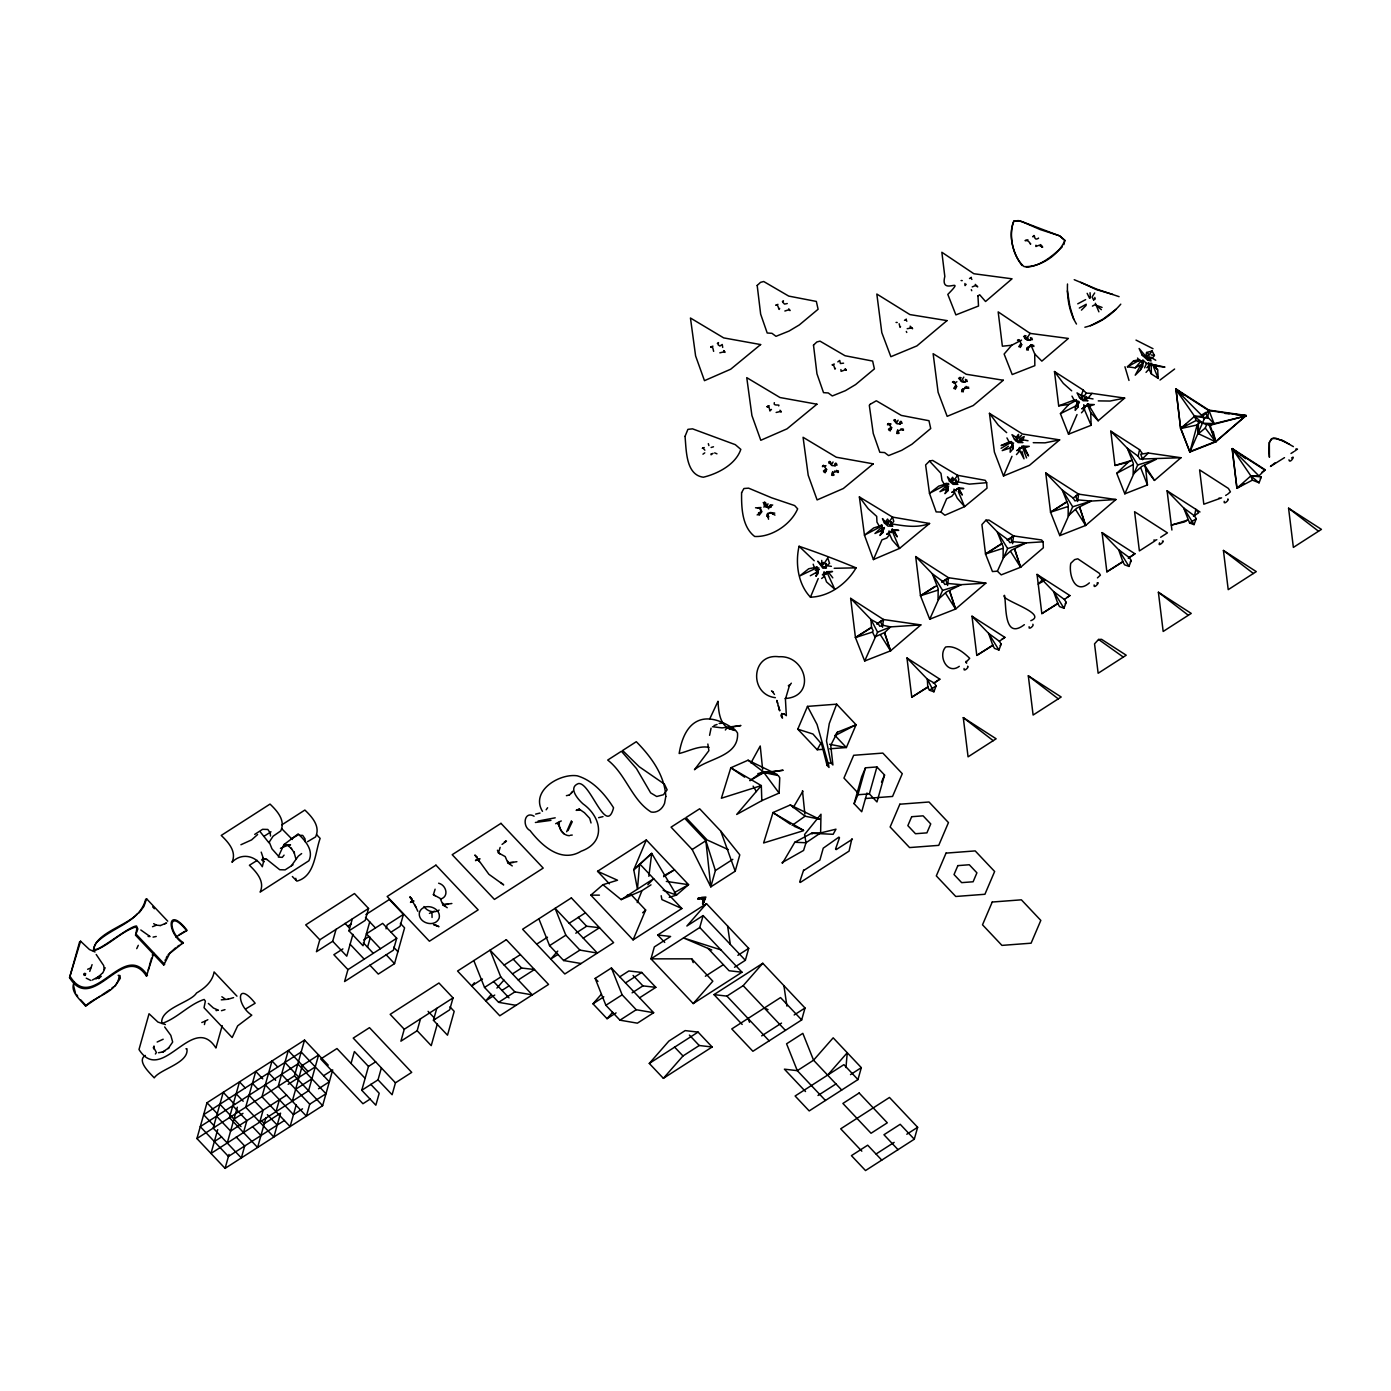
<?xml version="1.0" encoding="UTF-8"?>
<svg xmlns="http://www.w3.org/2000/svg" width="1391" height="1391" viewBox="0 0 1391 1391"><rect width="100%" height="100%" fill="white"/><g stroke="black" fill="none" stroke-linecap="round" stroke-linejoin="round"><path stroke-width="1.5" d="M963.702 388.993L963.076 392.001L962.433 389.306L968.658 387.167M719.825 352.827L724.502 351.714L723.859 351.036L724.937 352.41L723.703 350.584M776.143 412.466L780.751 411.406M784.854 311.028L789.01 309.706L789.984 310.61L788.749 308.802M779.621 308.402C778.525 312.506 778.821 303.308 775.743 305.238L777.969 304.368M1028.679 347.228L1028.053 350.236L1027.462 347.524L1033.704 345.368M707.845 744.029L708.888 750.671L694.457 769.727C708.471 757.939 739.073 756.617 737.543 733.057L736.065 730.831L726.919 727.928L740.916 725.528L722.068 727.893L712.522 726.711M1268.748 448.91L1269.409 457.256L1269.34 442.477L1271.635 438.739L1273.565 438.095L1282.085 440.321L1293.404 446.615M761.833 800.642L761.312 785.602L721.39 798.225L730.814 767.78L761.312 785.602L736.691 814.448L761.833 800.642L779.099 793.079L779.76 777.778L778.299 775.569L763.885 772.544L757.834 773.622M817.647 571.718L817.004 567.806L818.221 573.301L815.891 576.326L817.647 571.718L810.31 575.752M882.555 530.197L881.094 525.016L883.024 529.362L882.781 532.597L879.929 535.448L884.363 528.424L880.381 528.58L874.939 533.501L882.555 530.197L882.781 532.597M1012.857 448.997L1011.153 441.434L1013.083 445.781L1012.857 448.997L1010.144 452.214L1010.44 447.919L1013.604 442.964M1077.886 407.215L1076.199 399.634L1078.112 403.981L1077.886 407.215L1075.191 410.415L1075.486 406.155L1078.634 401.182M830.497 462.09L830.444 463.064L829.731 461.36L830.601 462.647M895.526 420.308L895.474 421.264L894.778 419.578L895.63 420.864M1067.506 284.007C1066.88 297.604 1069.279 312.349 1076.478 324.051M947.827 490.797L948.053 487.563L946.123 483.216L947.827 490.797L944.976 493.649L947.601 488.397L939.968 491.701L945.411 486.798L948.697 486.102M569.354 835.73C562.66 835.452 557.982 827.941 559.478 821.681L561.286 820.968M826.028 567.163L826.115 563.459L826.237 566.224M845.971 1067.523L847.258 1052.726L827.645 1075.104M877.025 623.707L883.528 619.534L920.842 624.907L890.553 650.849L864.68 661.003L855.448 637.565L850.649 598.356L883.528 619.534L882.555 626.193M942.055 581.907L948.558 577.734L985.871 583.125L955.582 609.049L929.727 619.204L920.494 595.783L915.695 556.574L948.558 577.734L947.584 584.394M1007.084 540.108L1013.604 535.935L1041.581 539.969L1043.128 541.812L1043.337 547.811L1020.611 567.25L1001.224 574.866L997.382 571.197L992.444 571.545L985.523 553.983L981.924 524.581L985.958 520.182L988.949 520.06L1013.604 535.935L1012.613 542.594M1077.573 501.525L1075.712 495.996L1078.634 494.135L1115.947 499.525L1085.641 525.45L1059.786 535.605L1050.553 512.184L1045.754 472.975L1078.634 494.135L1077.66 500.795M774.787 513.14L770.788 512.549L767.415 514.201L768.545 519.243M1087.223 404.138L1090.718 412.727L1091.135 425.298L1068.514 434.183L1060.429 413.683L1068.792 404.433L1076.356 400.33M1016.456 454.596L1019.377 451.31L1019.812 447.363M1091.135 425.298L1084.389 409.528L1084.824 405.581M1142.515 363.799L1141.82 360.721L1133.613 360.843L1127.458 366.789L1135.195 367.833L1142.515 363.799L1140.255 370.197L1135.212 375.187L1140.307 365.816M1142.724 362.025L1142.863 366.216L1140.255 370.197M648.867 876.33L651.701 853.361L633.757 869.775L637.443 889.162L639.634 863.811L681.851 908.532L633.079 939.881L590.845 895.143L602.912 884.711L617.5 880.225L597.556 871.288L646.328 839.938L688.562 884.676L676.495 895.108L669.21 897.351M767.762 516.983L767.554 513.366M85.338 974.987L85.564 973.509L84.886 975.474M591.036 822.968L589.714 818.343L584.446 812.709L579.16 809.04L576.17 810.344L579.647 810.153L579.16 809.04M821.246 563.146L822.081 565.737L821.716 560.417M799.06 546.28C795.148 563.216 798.069 584.359 810.449 597.174C829.088 596.722 846.945 583.681 856.074 567.841C837.312 560.069 818.325 552.783 799.06 546.28L814.222 560.747M1145.958 355.766L1146.584 352.497L1152.078 350.967L1154.426 355.47L1152.235 358.148L1148.375 358.391L1142.15 355.105L1139.125 348.48L1146.758 357.539L1148.497 353.94L1146.584 352.497M1144.48 465.255L1145.715 468.923L1154.478 480.417L1180.976 457.726L1139.942 459.082L1138.134 456.213L1139.559 449.693L1110.8 431.175L1114.991 465.481L1128.171 462.299L1131.77 459.986M1171.9 530.023L1167.101 490.814L1183.689 507.958L1189.601 522.999L1194.034 524.616L1196.26 518.721L1194.452 515.852L1195.877 509.332L1198.52 512.914L1193.461 516.148M92.084 964.641L89.754 971.387M204.425 1024.576L205.207 1021.15L207.833 1019.707M835.452 368.337L834.965 369.189L833.592 364.964L832.061 364.877L834.287 364.007M1041.737 581.96L1042.276 579.821L1045.25 579.699L1038.242 584.203L1042.276 579.821M709.845 718.678L717.999 701.255C718.556 712.644 720.19 729.475 735.022 729.736C705.933 709.236 684.894 718.33 679.156 753.505C688.893 751.227 698.786 745.402 708.993 747.35M1208.031 411.806L1208.831 410.102L1214.1 423.664L1206.64 424.707L1196.138 420.482L1194.556 416.274L1175.83 389.376L1208.709 410.536L1246.006 415.926L1214.1 423.664L1207.718 417.196L1204.971 417.3L1189.861 452.023L1180.629 428.584L1175.951 388.941L1208.831 410.102L1246.145 415.492L1215.717 441.869L1189.861 452.023L1197.147 424.968L1199.877 422.481M153.74 953.113L146.49 976.117C123.59 940.925 92.988 1015.413 69.55 977.647L79.617 941.846L80.591 941.22L89.476 949.549L95.023 951.983M69.55 977.647L80.591 941.22M74.262 982.255C69.428 991.331 80.295 999.746 85.581 1006.076L99.996 996.217M175.822 937.03L186.672 930.735C167.755 906.828 167.668 932.718 183.334 942.663L169.737 953.409L163.721 965.041L135.553 935.221L136.892 928.632L135.692 926.962C120.252 931.953 108.794 945.967 93.353 950.957C94.345 933.309 125.903 926.319 137.326 913.87M135.553 935.221L137.848 928.962L136.527 926.006C127.589 926.058 83.929 964.467 96.153 943.011C111.332 927.154 139.639 922.772 145.62 899.438L146.594 898.795L167.72 921.172M146.594 898.795L143.916 906.393L139.17 912.774M146.49 976.117L147.324 973.126M148.159 970.153L148.993 967.162M149.411 965.667L150.68 961.198M151.097 959.703L151.515 958.225M152.349 955.234L152.767 953.739M163.721 965.041L164.138 963.546M186.672 930.735L186.881 930.005C166.711 904.706 166.537 932.892 183.125 943.376M222.212 1025.636L215.918 1047.997C192.74 1011.5 162.173 1086.006 138.996 1049.527L149.046 1013.743L157.931 1022.072L165.407 1024.576M323.651 1075.695L332.692 1069.888L322.625 1105.671L225.081 1168.37L196.931 1138.551L206.981 1102.767L304.542 1040.068L328.241 1065.176M217.709 1129.596L210.997 1153.452L308.559 1090.753L318.609 1054.969L302.351 1065.419L292.301 1101.203M227.255 1143.002L237.322 1107.219M225.081 1168.37L228.993 1154.443M243.512 1132.552L246.868 1120.624L232.801 1105.723M259.769 1122.102L263.125 1110.174L249.059 1095.273M265.977 1117.651L257.596 1147.471L229.445 1117.651L239.495 1081.868L245.129 1087.832M319.791 939.794L305.707 924.893L354.479 893.544L368.563 908.462L319.791 939.794L316.435 951.722L332.692 941.272L336.048 929.344M276.044 1111.652L279.382 1099.725M196.931 1138.551L294.475 1075.852L304.542 1040.068M296.266 1104.697L290.11 1126.571L261.96 1096.751L272.01 1060.968L277.644 1066.932M369.728 921.885L363.034 945.741L348.95 930.84L352.306 918.895M352.914 934.317L346.776 956.191L332.692 941.272M284.442 1120.45L228.437 1156.443L200.269 1126.623L297.83 1063.924L325.981 1093.743L309.724 1104.193L306.368 1116.121L278.217 1086.301L288.285 1050.518L307.985 1071.383M396.713 938.264L347.941 969.614L344.585 981.542L393.357 950.209L396.713 938.264L382.647 923.363L366.389 933.813L380.456 948.714M368.563 908.462L365.207 920.39L348.95 930.84M367.554 947.236L370.354 937.308M386.055 928.84L387.167 924.859L403.425 914.409L389.341 899.508L365.868 914.6M351.036 1063.454L354.392 1051.526L368.476 1066.428L361.764 1090.283L375.848 1105.202L379.204 1093.274L370.754 1084.319M403.425 914.409L400.069 926.336L391.045 932.144M369.832 965.128L378.282 974.083L394.54 963.633L404.59 927.849L400.365 923.363M361.764 1090.283L378.022 1079.851L381.377 1067.905M404.259 1029.253L390.175 1014.352L438.947 983.002L453.031 997.903L404.259 1029.253L400.904 1041.181L417.161 1030.731L420.517 1018.803M395.461 1082.824L353.227 1038.103L369.484 1027.653L411.719 1072.374L395.461 1082.824L392.106 1094.752L378.022 1079.851M449.971 1006.858L454.196 1011.344L447.502 1035.2L433.418 1020.281L436.774 1008.353M437.383 1023.776L431.227 1045.649L417.161 1030.731M453.031 997.903L449.676 1009.831L433.418 1020.281M715.391 870.54L710.801 886.867L692.179 849.518L671.071 827.158L684.755 818.36L705.863 840.72L715.391 870.54L732.814 859.342M699.76 927.501L741.994 972.222L693.222 1003.572L650.988 958.851L699.76 927.501L703.116 915.574L745.35 960.294L734.518 967.267M692.179 849.518L705.863 840.72L710.801 886.867L735.196 871.201L739.786 854.856L720.764 831.14L699.656 808.78L685.954 817.578L707.08 839.938L728.241 849.588M745.35 960.294L748.706 948.366L706.472 903.646L657.7 934.995L664.742 942.437M799.721 881.877L803.633 870.018M803.633 870.54L819.89 860.09L823.246 848.162L838.982 837.069M835.556 849.014L839.503 837.712M854.109 803.685L861.672 776.734L865.498 767.797L876.921 766.945L884.554 775.013L876.973 801.964L869.358 793.878L857.917 794.748L854.109 803.685L861.725 811.77L867.01 792.992M857.917 794.748L865.498 767.797M801.668 1019.933L780.542 997.573L731.77 1028.923L752.896 1051.283L801.668 1019.933L805.024 1008.006L762.79 963.285L714 994.617L742.168 1024.437M800.277 882.468L849.049 851.118L851.848 838.86M869.358 793.878L876.921 766.945M857.969 1079.572L843.902 1064.654L795.113 1096.004L809.197 1110.922L857.969 1079.572L861.325 1067.645L833.174 1037.825L813.561 1060.203L797.304 1070.653L784.402 1069.175L805.511 1091.535M881.772 1160.111L867.688 1145.193L851.431 1155.643L865.515 1170.561L914.287 1139.212L917.643 1127.284L889.475 1097.464L840.703 1128.814L861.829 1151.174M1213.23 431.54L1215.717 441.869L1198.468 433.714L1197.147 424.968L1180.629 428.584L1175.951 388.941L1184.35 395.27M1189.861 452.023L1180.75 428.15L1185.845 424.359M1259.064 482.816L1250.857 475.913L1261.289 476.922L1259.064 482.816L1252.439 480.121L1250.857 475.913L1232.27 448.58L1265.132 469.741L1258.942 475.931L1250.857 475.913L1236.929 488.224L1232.148 449.015L1265.01 470.175L1262.089 472.036M1252.439 480.121L1236.929 488.224L1232.27 448.58L1237.312 452.371M765.78 502.899L765.485 504.968M566.659 831.748L571.44 820.829M435.14 895.769L433.401 894.674L435.105 889.179M500.151 847.38L498.447 852.874L500.169 853.987M819.908 819.438L790.314 804.954L773.031 812.518L763.624 842.963L803.546 830.67M1155.747 360.252L1150.931 357.331L1149.783 358.235L1151.07 360.947L1147.766 360.199L1148.375 358.391M770.005 507.437L770.04 505.159M1018.316 441.416L1022.994 439.869L1024.159 436.513L1021.916 437.626M1081.155 399.339L1082.215 398.556L1081.242 395.496L1083.241 390.054L1054.482 371.536L1058.69 405.842L1068.792 404.433M1021.655 344.412L1018.942 346.776L1020.385 344.099M956.625 386.211L953.896 388.524L955.339 385.829M568.015 830.583L572.275 821.716M933.9 691.796L936.108 685.919L934.3 683.033L927.31 679.138L906.967 657.995L911.766 697.204L927.797 687.224L927.31 679.138L933.9 691.796L929.466 690.197L927.797 687.224M998.929 650.014L1001.155 644.12L999.347 641.251L988.584 633.357L971.996 616.213L976.795 655.404L992.844 645.424L988.584 633.357L998.929 650.014L994.495 648.397L992.844 645.424M1063.959 608.215L1066.184 602.32L1064.376 599.451L1053.613 591.558L1037.043 574.413L1041.842 613.622L1057.873 603.624L1053.613 591.558L1063.959 608.215L1059.525 606.598L1057.873 603.624M1128.988 566.415L1131.213 560.521L1129.405 557.652L1118.66 549.758L1102.072 532.614L1106.871 571.823L1122.902 561.825L1118.66 549.758L1128.988 566.415L1124.571 564.798L1122.902 561.825M826.55 469.81L825.106 472.836M891.596 428.011L889.005 430.358L891.787 427.593M836.652 704.176L829.279 723.546L826.497 740.881L830.966 762.911L832.913 764.963L830.723 745.35L837.434 732.188L856.091 724.763L836.652 704.176L807.493 706.385L797.773 729.162L817.212 749.749L823.455 749.28M709.584 735.317L711.079 728.136M165.077 960.572L165.651 959.095M1021.568 340.099L1011.709 345.246L1004.128 354.044L1012.196 374.544L1034.834 365.659L1034.73 353.957L1030.835 344.759M1090.057 292.736L1090.353 297.883M761.642 511.419L757.156 514.948M637.217 902.603L641.964 890.657L651.005 884.85M102.847 972.9L105.142 967.753M1011.97 456.335L1003.485 475.983L994.391 452.058L989.453 413.336L1022.455 434.009L1059.629 439.886L1029.479 465.324L1003.485 475.983M1077.017 414.553L1068.514 434.183M810.449 597.174L818.221 578.552M1198.329 421.56L1198.468 433.714L1205.267 428.045L1206.64 424.707M1144.602 367.902L1146.48 363.434L1151.8 363.294M783.95 713.879L786.35 715.67L785.428 699.204L789.653 684.876L788.314 685.728M646.328 839.938L633.757 869.775L651.701 853.361L676.495 895.108L663.124 890.24M633.079 939.881L645.65 910.044L631.584 895.143L627.289 895.143M73.932 985.054L74.349 984.063M1063.837 244.677L1064.88 240.382L1059.699 235.861L1040.225 229.585L1021.116 221.256L1013.865 221.082C1008.336 234.801 1012.439 256.726 1024.072 266.603C1040.085 267.524 1058.951 254.918 1064.863 240.417L1059.612 235.879L1024.454 222.577L1018.264 220.595L1013.865 221.117C1007.832 234.644 1013.031 254.101 1022.107 265.577M929.727 619.204L942.611 590.375L961.216 584.672L985.871 583.125M997.382 571.197L1007.658 548.576L1026.262 542.873L1043.128 541.812M1059.786 535.605L1072.687 506.776L1091.292 501.073L1115.947 499.525M1145.715 468.923L1147.453 484.937L1124.832 493.822L1137.716 464.977L1156.321 459.273L1141.611 466.507L1133.161 474.157L1133.3 463.359L1127.371 448.319L1110.8 431.175M702.542 903.559L703.029 900.968A3.999 3.286 15.7 0 0 702.246 899.368A6.851 5.634 15.7 0 0 701.829 898.899L700.021 898.742A26.568 21.839 15.7 0 1 698.212 898.969A36.253 29.802 15.7 0 0 700.612 898.395L702.716 898.551A3.391 2.782 15.7 0 1 703.429 899.803C701.899 908.81 706.906 895.004 700.386 898.256A33.871 27.855 15.7 0 1 698.021 898.777M864.68 661.003L877.582 632.175L890.536 626.889L920.842 624.907M828.306 763.242L829.019 767.449L827.089 765.398L828.062 763.137L817.056 724.485L807.493 706.385M881.494 782.159L884.554 775.013M835.869 462.994L834.756 464.698L837.121 465.098M900.899 421.195L899.786 422.899L902.168 423.299M940.942 512.062L944.906 515.226L964.589 506.637L987.019 488.171L986.654 482.694L985.263 480.33L957.564 475.305L932.631 460.421L929.518 461.082L925.624 464.942L929.484 493.353L936.143 511.905L940.942 512.062L946.662 498.708L951.827 496.239L954.313 493.214L953.983 489.197L956.226 490.884M83.964 974.708L84.573 973.3L83.79 974.778M871.635 627.167L855.448 637.565L872.487 632.07L873.148 630.558L871.496 627.584L870.992 619.499L850.649 598.356M942.611 590.375L932.283 573.718L943.028 581.612L944.837 584.481L948.053 583.507L961.216 584.672L946.506 591.905L938.056 599.556L938.195 588.758L932.283 573.718L915.695 556.574M1007.658 548.576L997.312 531.918L1008.058 539.812L1009.883 542.681L1013.083 541.708L1026.262 542.873L1011.535 550.106L1003.102 557.756L1003.224 546.959L997.312 531.918L985.958 520.182M1072.687 506.776L1062.341 490.119L1073.104 498.013L1074.913 500.882L1078.112 499.908L1091.292 501.073L1076.564 508.306L1068.132 515.957L1068.253 505.159L1062.341 490.119L1045.754 472.975M1038.312 238.296L1038.573 238.157M873.409 559.565L899.542 548.419L929.571 523.485L892.535 517.104L859.377 496.935L864.454 535.152L873.409 559.565L881.946 539.847L886.797 538.039L889.284 534.996L888.953 530.997L891.179 532.683M136.735 948.645L138.283 945.324M904.48 320.33L906.376 319.113M969.51 278.53L971.405 277.313M763.711 507.02L766.945 505.855L768.023 503.785M831.974 464.055L833.053 462.003M897.004 422.255L898.099 420.204M153.34 1047.997L154.018 1046.015L154.001 1049.057L153.601 1047.371L156.418 1052.5L155.392 1053.995M713.635 351.349L712.783 347.75L710.714 347.037L712.94 346.168M769.936 410.988L769.084 407.389L767.015 406.676L769.258 405.807M1024.558 338.569L1027.41 337.491L1030.14 333.405L1068.358 338.448L1041.842 361.138L1034.73 353.957M750.931 762.929L760.234 745.993L762.633 769.327M793.166 807.667L802.885 791.253M1288.97 459.83C1289.683 464.629 1296.186 454.283 1291.596 458.004M166.311 957.634L167.111 956.191M817.212 749.749L821.125 742.655M697.76 898.499A32.654 26.846 15.7 0 0 701.707 897.456L705.898 897.039L702.994 904.046L704.524 898.221L701.047 897.943A29.594 24.325 15.7 0 1 697.934 898.69M872.487 632.07L874.904 636.939L884.641 632.557L890.536 626.889L883.007 625.307L879.808 626.28L877.999 623.394L870.992 619.499L877.582 632.175M1026.61 349.923L1027.445 348.532M831.609 475.287L832.548 472.488L834.113 475.044M896.656 433.488L897.578 430.688L899.142 433.244M961.598 391.706L962.433 390.332M961.79 390.297L962.45 389.219M1026.836 348.498L1027.48 347.42M702.907 903.941L705.237 897.734L701.603 897.647A34.601 28.446 15.7 0 1 697.847 898.586M782.455 863.255L794.783 842.268L811.544 833.261L820.62 832.913L835.956 829.192L833.139 834.304L811.544 833.261L812.083 833.957M888.553 522.738L892.535 517.104L893.77 521.399L890.727 524.946L886.693 523.416L886.171 521.138L887.545 519.034L888.501 520.669L887.11 523.938L882.433 518.6L884.38 522.912L888.014 526.146L892.866 526.111L889.771 524.946L890.988 523.816C903.733 525.781 916.704 528.458 929.571 523.485M951.218 479.356L952.157 482.138L951.218 479.356L952.574 477.235L953.53 478.869L950.575 481.477M769.727 506.046L770.979 504.863M1086.11 305.446L1081.433 310.123M502.047 844.407L506.463 841.138L504.377 841.868M569.267 795.183L571.962 792.279M571.162 793.479L572.657 791.236M823.524 564.537L827.767 557.913L829.558 563.39L825.332 566.763L823.35 566.832L817.786 561.216L822.863 568.224L826.428 568.015L824.741 566.746M953.583 480.938L957.564 475.305L958.816 479.599L957.825 481.842L953.27 483.216M936.108 685.919L929.466 690.197M1000.164 645.598L1001.155 644.12M1065.21 603.798L1066.184 602.32M1130.24 561.999L1131.213 560.521M1196.26 518.721L1189.601 522.999M1260.316 478.4L1261.289 476.922M835.087 735.596L856.091 724.763L846.371 747.541L835.087 735.596L837.434 732.188M825.437 471.375L826.306 470.123L823.976 472.158L826.324 469.271L823.402 465.22M890.466 429.576L891.335 428.341L890.205 428.776M291.432 865.706L298.3 856.16L301.638 853.57M546.141 809.805L547.602 807.754M1083.346 399.617L1088.075 398.069L1092.022 393.375L1124.658 398.087L1098.16 420.778L1090.718 412.727M257.613 834.53L251.58 839.903L240.921 844.737M1020.594 345.942L1021.62 344.585M955.565 387.741L956.573 386.385M725.354 729.997L726.919 727.928M1149.783 364.685L1146.966 367.78L1151.452 364.355L1164.963 367.085L1153.974 365.85L1151.452 364.355M1092.022 393.375L1086.336 393.149L1083.919 396.435L1085.223 399.426M1016.108 441.138L1017.186 440.356L1016.247 437.313L1018.525 434.375L1018.595 436.374M1094.665 292.962L1092.074 296.996L1093.778 300.091M1152.078 350.967L1148.67 355.627L1150.235 359.226M766.702 516.322L767.78 513.748L770.336 512.531L774.961 515.122M168.068 954.765L175.457 947.914M789.393 685.607L791.34 683.19M284.077 855.135L282.269 857.36L278.356 857.082M1020.246 347.507L1021.55 345.177L1019.951 340.882M1086.249 304.229L1079.312 308.054M955.217 389.306L956.504 386.976L954.922 382.681M1120.781 304.16C1111.548 314.957 1098.855 323.981 1084.876 327.233M102.099 973.335L97.77 977.577L95.788 978.829L99.683 976.082L92.345 980.046M770.231 410.484L771.483 409.458M1135.195 367.833L1140.394 361.869L1143.124 362.338M474.435 982.759L471.636 985.958L482.468 978.986M491.319 994.461L485.72 1000.859L494.744 995.052M496.917 988.079L503.925 980.081M557.756 951.079L550.749 959.06L557.965 954.417M616.091 1012.891L607.05 1018.699L592.983 1003.798L601.381 994.2M706.472 903.646L686.858 926.023L703.116 915.574M607.05 1018.699L612.666 1012.3M693.222 1003.572L712.835 981.194L691.727 958.834L650.988 958.851L654.344 946.923L670.601 936.473L657.7 934.995M649.284 1063.437L668.897 1041.059L685.154 1030.609L698.073 1032.087L712.14 1046.988L663.368 1078.338L649.284 1063.437L698.073 1032.087M714 994.617L726.919 996.112L743.177 985.663L762.79 963.285M663.368 1078.338L682.981 1055.96L699.238 1045.51L712.14 1046.988M890.136 431.036L891.353 427.489L888.432 423.438M1081.485 412.814L1084.389 409.528L1083.745 404.694M1146.028 372.388L1148.949 369.084L1148.479 363.26L1148.949 369.084L1151.4 373.97L1158.234 378.439L1157.66 369.936L1153.313 364.598M1021.463 435.209L1018.873 438.235L1020.177 441.225M963.807 377.117L962.381 379.291L963.859 382.003M821.959 564.103L823.455 562.451L820.812 564.172M1098.577 639.46L1094.543 643.842L1098.142 673.261L1126.223 655.213L1101.568 639.338L1098.577 639.46L1123.302 657.074M1062.185 246.955C1052.239 256.1 1040.346 266.411 1026.262 267.142M115.192 985.871L120.304 978.273L120.009 975.56L118.148 975.334M964.085 668.515C963.059 672.861 970.083 666.393 967.562 666.219M1029.114 626.715C1028.123 630.732 1034.678 625.376 1032.852 624.246M1094.143 584.915C1093.222 590.149 1101.168 580.551 1096.96 583.107M1224.219 501.316C1223.245 505.907 1230.357 498.708 1227.714 499.039M900.551 326.589L900.029 327.372L899.16 323.773M717.339 343.49L718.469 342.603L718.156 344.829L719.912 346.029L722.259 344.481L722.694 347.454M782.385 301.691L783.429 300.786L782.942 302.438L784.524 304.107L787.254 303.534M837.834 361.886L839.747 360.425L840.373 363.52L843.572 363.173M647.841 884.693L653.7 878.712L621.186 899.612L602.912 884.711M815.578 573.196L818.151 570.623L815.352 570.38L818.621 569.701M880.364 531.623L883.181 528.823M945.393 489.841L948.227 487.024L945.411 486.798M893.7 529.78L886.902 534.161L893.7 529.78L898.742 530.354L891.961 530.44L894.569 531.605L897.23 536.839L892.135 528.945L894.569 531.605M958.729 487.998L951.931 492.362L958.729 487.998L963.772 488.571L956.991 488.658L959.599 489.806L962.276 495.04L958.347 489.51M1023.759 446.198L1016.96 450.562L1023.759 446.198L1029.288 446.355L1024.784 447.85L1022.037 446.859M1088.805 404.398L1082.007 408.763L1088.805 404.398L1094.317 404.572L1089.848 406.016L1087.067 405.059M1143.159 458.108L1148.34 453.014L1180.976 457.726M1028.019 440.738L1022.994 439.869L1019.846 441.347L1022.941 442.529L1018.09 442.564L1014.456 439.313L1011.987 434.67L1016.247 437.313L1017.186 440.356M1093.048 398.939L1088.075 398.069L1084.876 399.547L1087.971 400.73L1083.12 400.764L1079.486 397.513L1077.034 392.871L1081.242 395.496L1082.215 398.556M1124.832 493.822L1116.747 473.323L1128.171 462.299M1205.267 428.045L1215.717 441.869L1209.283 425.455L1214.1 423.664L1202.763 423.177L1194.556 416.274L1202.641 416.309L1208.709 410.536L1207.666 418.204L1194.556 416.274L1180.629 428.584L1196.138 420.482M823.802 574.048L826.567 572.275L832.531 571.51L827.245 571.684L822.342 574.848L823.802 574.048L826.515 581.89L834.791 589.245L826.671 571.597M759.034 515.365L761.659 512.01L759.051 507.419M642.659 912.774L645.65 910.044M1060.429 413.683L1075.486 406.155L1079.086 402.921M1008.492 446.268L1002.233 450.614L1010.44 447.919L1012.839 445.781M254.709 834.391L262.586 829.314L267.837 829.453L270.184 832.896L270.515 836.043M290.789 839.277L297.448 835.278M704.768 452.857L702.959 454.179M774.318 402.66C772.614 406.781 780.612 403.738 778.717 405.911M964.624 381.673L966.988 380.126L965.371 379.378M1038.173 238.487C1032.904 241.478 1035.721 232.193 1032.852 236.835L1033.687 236.296M292.997 864.802L285.12 869.862L279.73 869.723L266.846 859.412L262.586 858.299L263.681 861.116L262.308 866.732C255.561 855.482 241.46 852.457 231.967 862.281C236.992 851.727 228.367 842.268 221.239 835.435L270.028 804.085C277.157 810.936 285.764 820.377 280.739 830.931L273.088 836.217L269.228 842.077L271.993 848.893L278.565 856.282L283.938 844.58L298.178 833.905C305.307 840.755 313.914 850.197 308.906 860.751L260.117 892.1C265.142 881.546 256.535 872.087 249.406 865.254L257.213 860.386M1189.983 451.571L1215.838 441.416L1246.145 415.492L1235.556 414.466M101.265 976.291L98.57 978.603L99.283 978.099M966.154 284.32L965.076 285.59L964.937 283.486M1116.086 309.289L1103.028 319.165L1090.44 325.772M1029.653 339.891L1032.105 338.326L1030.488 337.596M111.697 988.305L113.349 986.967M1159.572 542.82C1157.086 548.071 1166.127 539.951 1162.372 541.064M764.65 501.908L767.032 507.176L772.7 504.95M821.664 578.5L824.22 576.465L823.924 572.796L826.15 574.466L824.028 571.736M1030.54 243.547C1030.922 246.259 1029.705 240.365 1026.332 240.504L1025.028 240.608L1027.897 239.774M1275.13 462.786L1270.47 466.437L1284.502 457.639M1160.024 380.039L1174.613 369.032M825.159 470.575L826.758 469.393M823.402 470.993L825.576 469.428M888.449 429.193L890.623 427.628M817.699 570.466L819.369 569.267M744.672 777.169L730.814 767.78L748.08 760.216L777.256 774.474L762.859 771.449L749.871 780.681L763.885 772.544L783.15 770.249L760.303 773.639M792.105 825.402L805.093 816.187L819.49 819.195M109.906 989.644L102.03 994.895M883.528 619.534L876.956 624.072M948.558 577.734L941.985 582.273M1008.058 539.812L1013.604 535.935M1073.104 498.013L1078.634 494.135M934.3 683.033L939.847 679.173L906.967 657.995M999.347 641.251L1004.876 637.374L971.996 616.213M1064.376 599.451L1069.905 595.574L1037.043 574.413M1102.072 532.614L1134.952 553.774L1128.362 558.313M412.936 901.003L410.467 902.411L412.553 901.42M882.642 528.684L884.398 527.485M1077.747 403.286L1079.503 402.086M1097.447 577.874L1100.403 575.144L1099.255 573.248L1077.764 558.799L1074.617 559.617L1070.757 563.32C1068.531 575.039 1075.226 595.418 1089.379 582.881M177.335 946.593L179.283 945.271M477.93 859.29L475.496 860.612L477.6 859.621M429.419 913.4L434.357 911.209M1015.778 439.573L1016.977 438.774M1294.812 451.014L1297.455 449.102L1295.856 449.015M764.024 505.176L765.38 504.307M829.071 463.377L830.41 462.507M264.238 836.165L271.002 831.818M281.851 824.846L304.872 810.049C312.019 816.882 320.625 826.341 315.601 836.895L307.515 841.711M181.299 943.967L183.334 942.663M85.581 1006.076C94.501 996.582 117.713 992.044 119.087 976.465M347.802 926.215L351.401 923.885M342.899 948.905L333.857 954.713L347.941 969.614M363.677 939.951L369.102 936.473M937.534 590.271L920.494 595.783L934.856 586.533M1002.563 548.471L985.523 553.983L1001.694 543.568M1067.592 506.672L1050.553 512.184L1066.723 501.768M1180.629 428.584L1186.019 425.124L1180.75 428.15M1202.189 414.709L1205.788 412.397L1207.771 418.291M233.966 1119.146L242.99 1113.339M288.163 1084.319L315.253 1066.897M214.353 1141.524L221.586 1136.882M286.616 1095.082L230.61 1131.074L216.544 1116.173M295.64 1089.275L311.914 1078.825M965.789 662.481L969.683 658.326C963.563 652.309 954.695 645.163 945.671 647.006C937.656 655.544 947.167 675.4 959.303 666.324M1030.818 620.682C1049.075 613.553 998.408 599.434 1004.511 595.313C1006.562 605.468 1003.467 640.59 1024.35 624.681M1227.749 494.118L1230.409 491.84L1228.392 488.432L1199.616 469.915L1203.824 504.22L1221.611 497.856M1290.97 453.501L1293.821 451.658M911.766 697.204L927.936 686.806M933.326 683.329L939.847 679.173M976.795 655.404L992.965 645.007M1041.842 613.622L1058.012 603.207M1106.871 571.823L1123.041 561.408M1128.431 557.947L1134.952 553.774M1155.086 540.821L1139.385 550.923L1134.587 511.714L1167.466 532.875L1160.633 537.256M1188.07 519.625L1184.489 521.938L1171.309 525.12L1187.949 520.025M1236.929 488.224L1244.128 483.599M504.151 965.058L520.408 954.609M536.665 944.159L547.515 937.186M569.18 923.259L585.437 912.809M318.504 1088.77L329.337 1081.815L301.186 1051.996L203.625 1114.695L214.892 1126.623M516.044 1005.328L498.621 1002.337L484.537 987.436L500.795 976.986L490.067 950.14L532.301 994.878L514.879 991.887L500.795 976.986M581.09 963.528L563.651 960.538L549.567 945.637L565.824 935.187L555.113 908.34L597.348 953.078L579.908 950.088L565.824 935.187M302.508 1108.836L293.466 1114.643L265.316 1084.824M368.476 1066.428L375.692 1061.785M512.549 973.839L521.59 968.032L534.492 969.51L518.234 979.96M575.77 933.205L586.619 926.232L599.521 927.71L583.264 938.16M663.646 876.73L674.496 869.758L663.82 875.739M501.977 990.409L509.193 985.767M498.621 1002.337L514.879 991.887M563.651 960.538L579.908 950.088M370.162 1099.081L362.947 1103.724L320.712 1058.986L336.97 1048.536L365.12 1078.355M595.157 978.429L611.414 967.98L653.648 1012.718L637.391 1023.167L619.969 1020.177L605.885 1005.276L595.157 978.429L597.974 981.42M619.812 976.778L628.854 970.97L641.755 972.448L655.839 987.349L639.582 997.799M993.226 740.655L968.066 756.843L963.285 717.634L996.147 738.795L993.226 740.655L963.285 717.634M1058.273 698.856L1033.113 715.044L1028.314 675.835L1061.194 697.013L1058.273 698.856L1028.314 675.835M1188.331 615.274L1163.172 631.462L1158.39 592.253L1191.252 613.414L1188.331 615.274L1158.39 592.253M1318.529 531.223L1293.369 547.411L1288.57 508.202L1321.45 529.38L1318.529 531.223L1288.57 508.202M1253.378 573.475L1228.218 589.662L1223.419 550.453L1256.282 571.614L1253.378 573.475L1223.419 550.453M592.983 1003.798L603.816 996.825M625.498 982.898L641.755 972.448M836.147 849.64L852.405 839.19M605.885 1005.276L622.142 994.826L611.414 967.98M632.088 992.844L642.92 985.871L655.839 987.349M619.969 1020.177L636.226 1009.727L653.648 1012.718M705.359 976.239L723.424 964.624M737.873 955.339L748.706 948.366M761.659 1035.878L781.533 1023.098M794.174 1014.978L805.024 1008.006M817.978 1095.499L836.043 1083.902M850.492 1074.617L861.325 1067.645M876.087 1153.991L894.152 1142.376M906.793 1134.239L917.643 1127.284M950.87 480.573L953.53 478.869M1016.612 438.321L1018.195 437.296L1016.247 437.313M1081.642 396.522L1083.241 395.513L1081.242 395.496M1148.34 453.014L1140.759 454.196L1142.62 459.725M1066.984 597.435L1069.905 595.574M1001.955 639.234L1004.876 637.374M184.864 931.309L179.265 934.717M1225.68 495.439L1226.792 494.727M1075.486 406.155L1077.66 404.798M1050.553 512.184L1066.601 502.186M985.523 553.983L1001.555 543.985M920.494 595.783L936.526 585.785M855.448 637.565L871.496 627.584M1011.796 441.973L1001.103 448.302M1010.44 447.919L1012.631 446.598M1094.787 299.204L1093.535 299.743M972.239 286.894L975.282 285.642L977.734 286.842L975.213 284.355M907.21 328.693L911.731 327.963L910.236 327.441L912.618 328.711L910.131 326.155M954.139 383.325L956.886 381.743M165.042 1050.9L162.208 1052.292L168.85 1047.875L168.137 1048.588L172.675 1042.05L170.815 1035.356L164.66 1026.958M781.951 862.716L803.581 850.44L805.998 842.755L804.589 834.496L820.986 814.222L820.62 832.913L805.998 842.755L794.783 842.268M674.357 892.639L688.562 884.676L666.324 881.407M157.148 1042.033L163.182 1039.216M1127.458 366.789L1138.516 360.773M1077.747 303.829L1085.641 299.621M782.09 714.035L781.603 714.331A2.591 2.139 15.7 0 0 780.977 715.791L782.472 718.156L781.672 713.444M1116.747 473.323L1132.639 464.872M555.652 823.715L559.478 821.681M440.877 898.986C449.467 896.256 446.042 884.937 438.634 883.215M245.755 1008.892L255.144 1003.241C236.227 979.351 236.14 1005.224 251.788 1015.169L237.652 1025.862L232.175 1037.547L204.025 1007.727L205.364 1001.137L204.164 999.468C188.724 1004.458 177.266 1018.473 161.825 1023.48C159.496 1008.492 190.88 1002.389 196.514 993.018C204.599 988.305 212.527 981.716 214.092 971.944L236.957 996.165M439.156 910.062C434.183 913.487 427.159 911.401 423.977 906.532M160.295 925.624L166.659 922.859M713.983 725.546L717.06 724.468M164.59 923.92L165.703 923.346M948.523 483.442L929.484 493.353L938.734 486.137L947.427 483.459L944.889 484.416M881.807 526.059L864.454 535.152L873.687 527.937L882.398 525.259L879.86 526.215M816.778 567.858L799.703 575.961L808.745 568.745L817.352 567.059L814.813 568.015M713.044 453.292L711.097 454.77L711.079 453.814M1156.825 539.708L1155.904 540.125M1011.831 442.999L1009.101 441.921L1001.103 445.572L1007.814 443.294M704.229 447.554L702.299 448.337C702.994 448.058 702.733 447.78 704.872 450.18M1058.69 405.842L1074.13 400.069L1076.86 401.199M761.364 511.801L758.547 512.844M233.584 997.625L227.898 999.277M621.186 899.612L641.964 890.657M818.795 567.858L816.952 568.623L814.326 567.598L813.179 564.19M280.46 848.336L286.442 845.85M1094.195 305.098L1092.439 306.107M87.633 969.266L90.763 967.997M899.821 422.429L901.716 422.203L899.56 423.49L900.481 423.907L897.056 423.82L893.648 420.082M201.799 1022.524L205.207 1021.15M152.523 926.702L156.435 925.189L160.191 925.502M288.18 845.711L290.51 844.824L283.938 844.58L288.18 845.711L291.675 848.858M555.2 817.821L538.108 821.038M148.124 936.456L150.054 936.526L140.804 929.988M217.083 1010.179L216.005 1010.509L218.37 1010.214L213.414 1008.023L208.354 1003.433M1114.991 465.481L1131.631 460.404M221.291 999.851L228.211 999.225M221.465 1010.701L224.977 1009.64M757.504 508.219L760.929 507.454M162.973 1051.909L158.522 1052.744M890.953 423.855L887.475 424.846M825.924 465.655L822.429 466.646M433.401 894.674L440.165 898.377L442.86 904.689L451.866 903.507M540.021 813.04L535.639 814.1M598.617 817.682L602.999 816.621M1209.283 425.455L1246.006 415.926M948.871 484.259L944.072 483.929L941.985 480.33L940.977 473.375L929.518 461.082M480.086 858.856L476.331 859.829L479.043 859.221M1029.653 345.629L1033.913 346.463L1032.157 345.003M964.606 387.428L968.814 388.315M566.398 795.669L569.302 795.009M550.94 820.36L535.396 822.481M834.548 471.027L838.46 471.966L837.086 470.993M411.301 901.629L413.996 901.02M497.439 850.231L498.447 852.874L505.194 856.578L507.906 862.889L516.896 861.707M1133.613 360.843L1139.855 359.504M1148.914 365.259L1156.895 365.398M153.08 937.117L156.227 936.473M1124.658 398.087L1110.053 401.043L1098.264 400.886M1059.629 439.886L1045.024 442.842L1033.235 442.686M769.675 507.593L765.78 506.915L763.224 502.447M1141.82 360.721L1143.246 363.103M785.046 698.508C816.691 696.874 806.119 654.865 778.943 656.761C750.879 652.988 748.862 694.544 775.378 697.673M570.119 835.313L572.24 835.052M965.563 382.108L962.085 382.021L958.555 378.143M1030.609 340.308L1027.132 340.221L1023.585 336.344M986.654 482.694L969.371 484.12L957.825 481.842L954.8 483.146L957.912 484.329L953.061 484.346L949.41 481.112L947.48 476.8L953.461 483.181M185.942 1048.797L186.898 1048.71C189.437 1062.985 159.913 1069.123 154.245 1077.869C149.724 1072.844 136.405 1060.881 145.273 1055.421M829.697 748.81L846.371 747.541L829.54 744.289M828.062 763.137L830.966 762.911M865.48 798.504L892.553 796.452L902.272 773.674L882.833 753.087L853.674 755.296L843.954 778.073L857.847 792.783M442.755 903.072L444.755 906.08L442.86 904.689L448.389 904.272M719.147 723.424L722.468 723.216M825.958 565.598L831.383 566.363M834.183 568.293L856.074 567.841M755.539 507.767L759.277 507.941M1019.516 340.221L1017.482 340.239L1020.507 341.404M954.504 382.108L952.452 382.125L955.478 383.203M590.845 895.143L599.417 895.143M760.547 508.15L757.904 507.698M896.047 322.434L897.212 322.469M1153.8 540.091L1154.965 540.108M299.204 835.33L302.699 835.4L305.046 838.86L305.046 841.659M789.375 309.793L789.479 309.967M845.693 369.415L846.284 370.249L845.206 368.876M711.114 447.485L713.496 446.772M961.077 280.547L962.242 280.617M1218.829 498.204L1219.994 498.274M903.472 429.124L897.421 431.019L897.943 433.731L897.63 429.802M838.425 470.906L832.374 472.818L832.913 475.531L832.6 471.601M770.353 505.802L771.501 505.907M262.534 859.012L266.846 859.412M1224.967 413.44L1229.192 413.84M513.418 862.472L507.906 862.889L512.271 865.932M741.994 972.222L729.093 970.744L707.984 948.384M1151.157 354.948L1154.426 355.47M90.85 980.464L86.242 978.186M769.571 506.515L771.362 507.037M900.794 428.95L903.507 430.167L902.063 429.228M714.678 452.892L716.956 453.814M1095.534 305.046L1102.072 307.428M1079.486 397.513L1083.519 399.582M1014.456 439.313L1018.49 441.382M949.41 481.112L951.722 481.616M884.38 522.912L886.693 523.416M1030.905 339.334L1032.418 339.682M965.841 381.117L967.371 381.482M1112.765 294.423L1096.404 289.641L1080.703 282.303M434.305 924.893L436.565 925.537L433.47 924.632M1026.158 335.961L1024.767 335.561L1026.193 339.248M961.198 377.796L959.807 377.396L961.164 381.047M881.755 526.58L879.042 525.728L876.956 522.112L876.695 516.374L868.227 508.758L859.377 496.935M720.886 949.862L683.503 937.951L711.74 949.983M797.773 729.162L812.987 734.031L821.594 744.046L827.089 765.398M1074.235 279.695L1096.595 289.102L1119.094 296.666M1095.204 304.646L1101.394 309.689M826.567 572.275L829.245 573.231L832.792 577.856M435.522 925.345L438.965 926.684L437.052 925.641M1285.649 442.129L1276.034 438.269L1271.617 438.774L1269.322 442.581L1268.975 452.979M764.285 1008.023L768.058 1009.623M794 826.219L803.546 830.323L773.396 812.987M681.851 908.532L661.907 899.594L661.177 895.717M1282.154 440.425L1289.457 444.251M1136.012 340.099L1153.017 348.706M1030.14 333.405L998.182 311.897L1002.372 346.203L1011.709 345.246M153.671 923.676L156.435 925.189M1147.766 360.199L1142.15 355.105M773.361 692.127L771.483 690.823M476.174 856.647L477.113 857.169L474.887 855.03L488.884 874.278L503.681 884.902L500.656 882.485M411.145 898.447L412.066 898.969L410.189 897.386L415.944 907.21M534.109 816.204C524.094 810.449 522.077 826.567 530.023 830.531C541.742 845.658 561.095 863.463 581.195 851.205C606.459 842.111 601.468 817.004 583.09 803.928C578.047 799.495 567.719 787.602 578.36 783.585C590.34 781.551 606.093 836.756 613.553 807.771C604.998 794.278 593.053 780.403 577.213 775.813C559.286 773.153 530.127 791.166 542.473 811.336M1167.101 490.814L1199.981 511.975M773.031 812.518L790.366 824.237M221.864 996.756L224.803 998.773M442.86 904.689L447.224 907.732M1147.123 357.226L1148.323 358.061M1031.079 344.603L1032.261 345.437M966.032 386.402L967.214 387.254M1088.075 398.069L1085.884 396.505L1085.971 398.174M1022.994 439.869L1020.855 438.304L1020.942 439.973M1138.134 456.213L1127.371 448.319L1137.716 464.977M1194.452 515.852L1183.689 507.958L1194.034 524.616M1086.336 393.149L1083.241 390.054M1240.668 454.909L1245.693 458.7M748.08 760.216L762.859 771.449M790.314 804.954L805.093 816.187M261.612 859.812L264.099 861.794M564.381 834.113L561.095 830.618L557.617 822.881L559.199 825.558M292.353 876.521L296.874 881.129C315.218 876.243 314.94 852.596 320.139 838.39L316.609 834.67M1071.696 390.836L1063.333 383.377L1054.482 371.536M1006.667 432.636L998.303 425.177L989.453 413.336M845.78 369.606L841.103 371.362L840.912 369.571M292.336 839.486L281.747 828.706M1142.811 359.886L1146.48 363.434M1175.83 389.376L1202.641 416.309M1232.148 449.015L1258.942 475.931M1018.473 339.613L1019.394 340.569M772.353 691.518L774.474 694.439M953.444 381.43L954.365 382.386M914.287 1139.212L900.203 1124.293L883.946 1134.743L898.03 1149.662M743.177 985.663L785.411 1030.383M841.711 1090.022L813.561 1060.203L802.833 1033.357L786.576 1043.806L797.304 1070.653L825.454 1100.472M726.919 996.112L769.153 1040.833M597.556 871.288L609.414 883.841M578.169 917.295L586.619 926.232M633.079 975.439L642.92 985.871M689.38 1035.078L699.238 1045.51M674.531 1047.023L682.981 1055.96M622.142 994.826L636.226 1009.727M513.14 959.095L521.59 968.032M493.527 981.472L509.002 997.869M365.503 917.417L375.361 927.849M393.67 947.236L397.896 951.705M386.089 954.678L394.54 963.633M269.002 842.876L260.343 831.974M345.038 923.381L349.245 927.867M363.329 942.768L373.188 953.2M428.08 1011.344L435.122 1018.803M350.115 944.263L364.199 959.164M152.662 906.88L154.418 908.74M284.929 1062.446L298.995 1077.347M294.475 1075.852L322.625 1105.671M281.573 1074.374L309.724 1104.193M268.672 1072.896L275.696 1080.355M136.544 934.596L164.694 964.415M262.795 1078.86L255.753 1071.418L245.703 1107.201L273.853 1137.021L280.565 1113.165L264.307 1123.615L261.491 1120.624M252.414 1083.346L258.031 1089.309M147.463 975.491C124.268 938.995 93.701 1013.5 70.524 977.021M267.35 1114.66L277.209 1125.093M236.14 1093.795L243.182 1101.237M234.505 1104.245L223.238 1092.318L213.188 1128.101L241.339 1157.921L244.694 1145.993L236.244 1137.038M252.501 1126.588L260.952 1135.543M219.882 1104.245L241.008 1126.606M206.981 1102.767L218.248 1114.695M85.773 1005.345L80.626 999.781M1153.974 365.85L1157.66 369.936M1087.901 403.773L1098.16 420.778M96.188 954.452L103.543 965.354M896.117 422.829L894.865 420.76M831.088 464.629L829.818 462.56M1089.588 298.265L1087.153 293.327M771.901 512.705L773.048 514.096M780.594 411.197L781.255 412.049L780.021 410.223M1139.559 449.693L1142.202 453.275M763.885 772.544L779.099 793.079M886.171 521.138L887.006 522.303M1137.542 358.061L1139.055 360.217M76.401 994.374L77.653 996.147M290.806 847.797L294.475 853.066L293.918 851.848L295.987 859.273M507.802 861.272L509.784 864.28M1144.776 465.376L1154.478 480.417M971.022 278.113L971.892 279.435M905.993 319.895L906.845 321.234M836.617 470.349L838.008 472.54M1075.73 509.749L1085.641 525.45L1079.746 507.159M1010.701 551.549L1020.611 567.25L1014.717 548.958M945.654 593.348L955.582 609.049L949.67 590.758M880.625 635.131L890.553 650.849L884.641 632.557M760.39 508.619L761.572 511.053M1024.611 449.641L1028.523 455.935L1024.784 447.85M1018.803 448.928L1024.002 458.839L1021.95 451.362M753.122 786.124L756.391 791.566M767.988 515.226L768.893 516.774M845.363 368.928L846.006 370.076M766.945 505.855L768.649 508.897M1027.41 337.491L1028.888 340.204M1071.974 396.122L1074.13 400.069M1006.945 437.904L1009.101 441.921M1040.59 244.573L1042.52 247.233L1039.79 245.407L1042.589 246.972C1039.199 242.347 1034.626 249.128 1035.982 245.216M828.619 461.882L832.027 465.62L835.452 465.707L834.53 465.29L836.687 463.985L834.774 464.229L835.035 465.637M1202.12 415.092L1203.997 418.761M75.357 992.635L73.723 986.289M414.883 904.932L417.822 911.261M906.306 331.441L906.758 332.466M891.701 529.797L899.542 548.419L892.24 540.038L888.727 532.527M1095.343 303.29L1098.89 311.827M958.312 491.545L964.589 506.637L957.286 498.239L953.757 490.727M971.318 289.658L971.735 290.702M1153.348 366.389L1158.234 378.439M538.856 918.79L549.567 945.637M473.809 960.59L484.537 987.436M1140.759 467.95L1147.453 484.937M708.871 445.572L708.332 443.642M748.028 1018.473L749.523 1022.263M691.727 958.834L693.205 962.624M1213.561 435.453L1215.838 441.416M1026.558 457.917L1022.072 445.868M1073.8 319.478L1069.94 306.646L1067.384 290.858M720.764 831.14L735.196 871.201M966.623 663.264L966.084 661.299M1209.753 424.185L1215.717 441.869M1079.433 507.037L1085.641 525.45M1010.683 537.795L1012.665 543.69M1014.648 549.584L1020.611 567.25M945.654 579.595L947.636 585.489M949.618 591.366L955.582 609.049M880.607 621.394L882.607 627.271M884.589 633.166L890.553 650.849M261.212 852.127L263.594 859.186M776.804 700.421L779.621 710.453L778.943 707.828M776.943 700.908L777.656 703.237M1124.936 366.755L1128.988 380.439M778.351 705.672L779.708 710.784M1083.832 407.128L1084.389 409.528M1094.821 297.431L1095.082 298.822M899.838 422.377L900.081 423.838M1150.931 357.331L1151.105 358.53L1149.87 359.208L1149.783 358.235M783.898 985.645L786.941 1006.145M727.597 926.006L730.327 944.454M1018.942 448.093L1019.377 451.31M103.751 965.91L104.221 969.544M802.468 790.714L804.867 814.048M1086.006 398.469L1086.075 399.756M1020.959 440.269L1021.029 441.556M956.104 483.564L956.191 479.878L956.295 482.625M891.057 525.363L891.144 521.66L891.266 524.424M295.796 878.312L295.883 880.242M1151.192 365.955L1151.4 373.97M431.94 911.714L432.062 917.469M782.159 713.983A2.591 2.139 15.7 0 1 784.02 713.844M685.033 436.391C686.389 450.093 685.676 474.905 703.359 477.217C718.121 473.653 735.804 464.316 740.812 449.38L735.317 444.668L692.527 428.845L687.902 429.35L685.033 436.391M741.594 492.657C741.403 507.437 741.977 526.754 754.67 536.474C771.831 537.326 791.01 524.32 797.652 508.845L794.661 505.576L771.605 497.787L748.601 488.154L743.924 488.519L741.594 492.657M977.943 295.9L978.516 306.02L955.895 314.905L947.81 294.405C967.684 274.201 939.499 297.378 944.819 276.479L941.863 252.275L973.856 273.731L1012.039 278.809L985.541 301.499L979.699 294.77L977.943 295.9M665.802 796.434L664.55 803.389A14.536 12.102 -84.1 0 1 651.127 812.014C631.827 800.086 625.933 774.213 607.711 760.06L621.412 751.262L636.452 768.545L650.658 792.887L656.726 796.504L663.42 794.73L667.141 789.81L664.376 784.072L639.234 766.754L622.612 750.497L636.296 741.699C650.936 756.548 664.585 774.891 665.802 796.434M419.508 912.061C417.004 922.755 434.844 928.44 439.139 918.164C441.625 907.488 423.803 901.785 419.508 912.061M899.855 804.207L890.136 826.984L909.575 847.571L938.734 845.363L948.453 822.585L929.014 801.998L899.855 804.207M911.679 816.708L907.854 825.645L915.487 833.731L926.91 832.861L930.735 823.924L923.102 815.839L911.679 816.708M946.036 853.118L936.317 875.895L955.756 896.482L984.915 894.274L994.635 871.496L975.195 850.909L946.036 853.118M957.86 865.619L954.035 874.556L961.668 882.642L973.109 881.772L976.917 872.835L969.284 864.75L957.86 865.619M992.235 902.029L982.515 924.806L1001.937 945.393L1031.096 943.185L1040.816 920.407L1021.377 899.821L992.235 902.029M757.191 285.468L760.651 314.14L767.206 333.005L771.97 333.318L775.987 336.326L789.08 331.041L799.303 324.938L818.099 309.254L816.343 301.43L788.714 296.092L763.711 281.521L760.547 282.338L757.191 285.468M813.492 345.107L816.952 373.779L823.524 392.645L828.271 392.957L832.287 395.966L845.38 390.68L855.604 384.577L874.4 368.893L872.644 361.069L845.033 355.731L820.012 341.143L816.865 341.977L813.492 345.107M870.314 404.207L869.305 405.303L873.252 433.47L879.825 452.284L884.589 452.562L888.606 455.587L901.664 450.354L911.922 444.251L930.718 428.532L928.962 420.708L901.333 415.422L876.33 400.782L870.314 404.207M760.634 344.568L730.71 369.206L704.472 380.665L695.604 355.94L690.458 318.017L723.685 337.891L760.634 344.568M816.934 404.207L787.01 428.845L760.79 440.286L751.922 415.561L746.758 377.656L780.003 397.53L816.934 404.207M947.01 320.608L916.895 345.907L890.866 356.705L881.807 332.623L876.834 294.057L909.888 314.575L947.01 320.608M873.252 463.846L843.311 488.537L817.108 499.925L808.206 475.27L803.076 437.296L836.287 457.222L873.252 463.846M1003.328 380.247L973.196 405.563L947.167 416.344L938.108 392.297L933.135 353.697L966.189 374.249L1003.328 380.247M435.939 865.15L387.167 896.5L429.402 941.22L478.174 909.87L435.939 865.15M500.986 823.35L452.197 854.7L494.431 899.421L543.203 868.088L500.986 823.35M506.324 939.69L457.552 971.04L499.786 1015.778L548.558 984.428L506.324 939.69M571.371 897.89L522.599 929.24L564.816 973.978L613.605 942.629L571.371 897.89M859.151 1092.996L842.894 1103.446L871.044 1133.265L887.302 1122.815L859.151 1092.996M712.157 346.585L710.957 347.055L712.157 346.585M768.458 406.224L767.276 406.694L768.458 406.224M505.82 841.364L504.811 841.746L505.768 841.399M723.981 351.506L723.929 351.436M890.483 424.481L887.632 424.168L890.483 424.481M825.437 466.263L822.585 465.968L825.437 466.263M411.075 898.29L409.858 896.847L410.919 898.308M479.339 861.516L478.087 859.69L479.339 861.516M413.144 901.942L411.771 899.577L413.144 902.011"/></g></svg>
